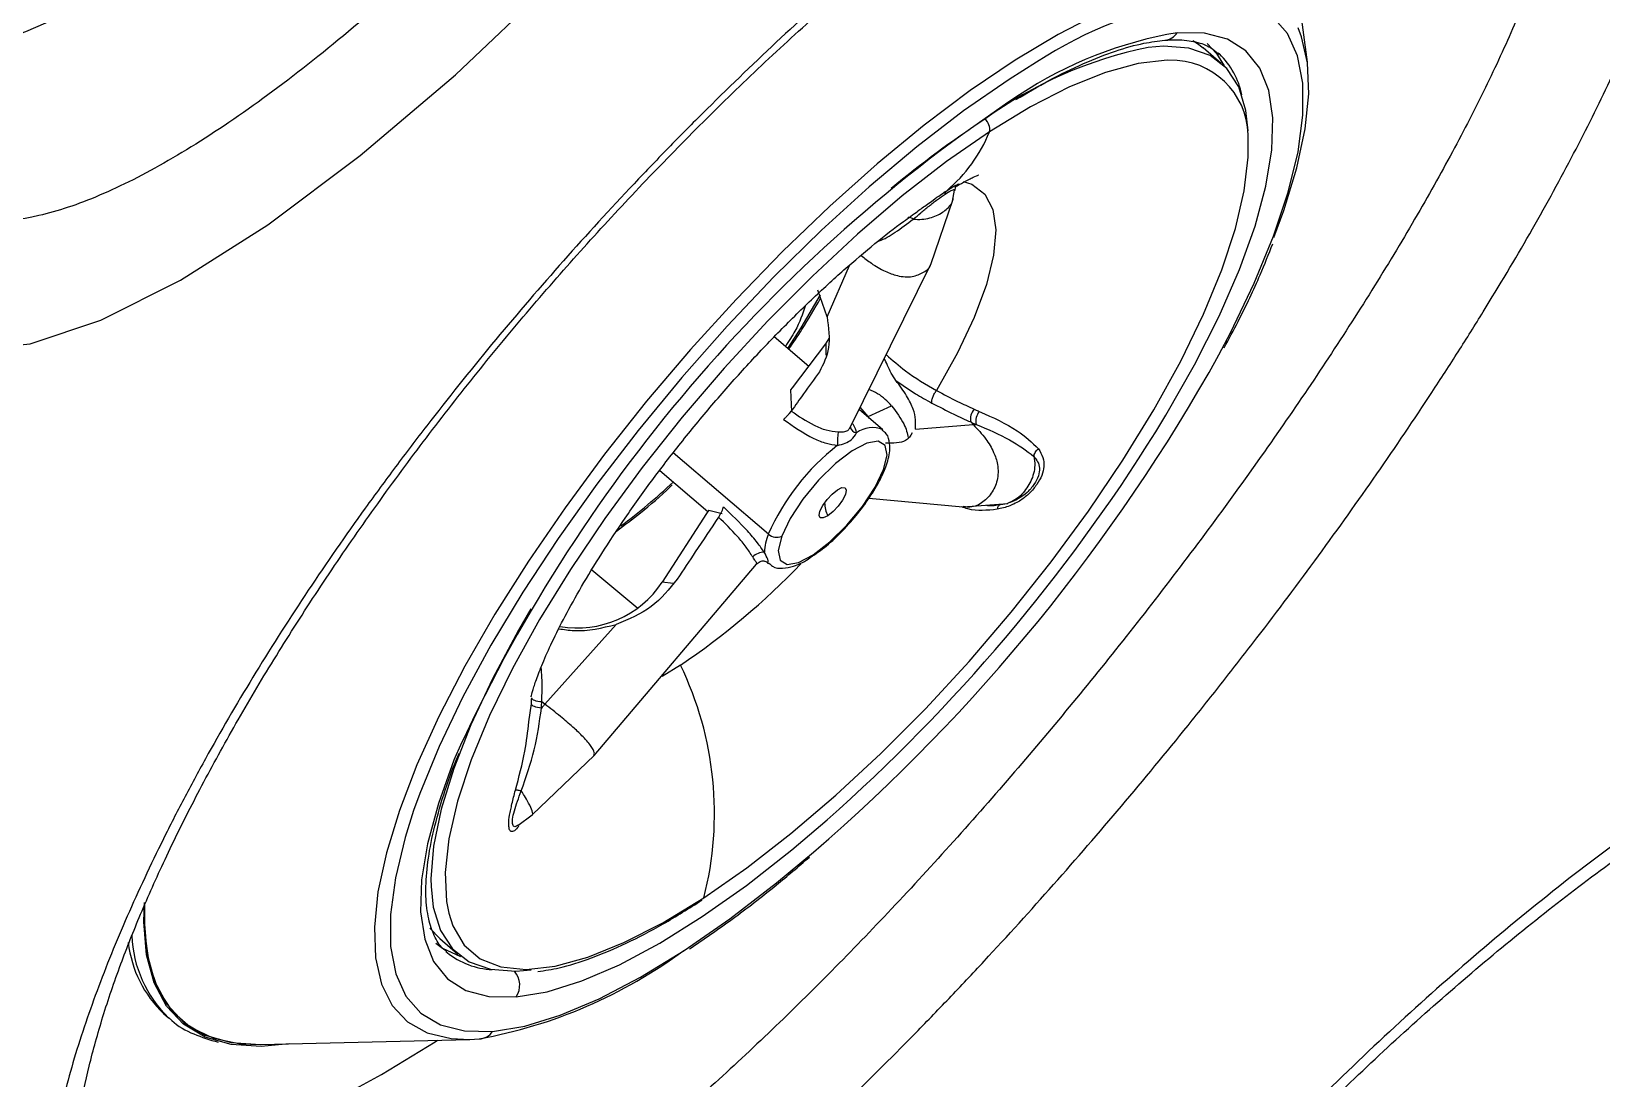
# Model space of a CAD drawing. Extents: x 409 to 498, y 628 to 778.
# Drawn here: x 418.411 to 421.572, y 718.373 to 720.482 of the extents above; entities that cross this region are included whole.
import ezdxf

# ---------------------------------------------------------------- set-up
doc = ezdxf.new("R2010")
doc.units = 0
doc.header["$MEASUREMENT"] = 0
doc.layers.add('1', color=4, linetype='Continuous')
doc.layers.add('GEOMETRY', color=4, linetype='Continuous', lineweight=25)

# ---------------------------------------------------------------- blocks, each defined once
blk = doc.blocks.new('2026_PULSE')
at = {"layer": 'GEOMETRY'}
for p, q in [((12.4027, 75.4597), (12.3483, 75.8778)), ((12.2294, 75.4573), (12.1929, 75.4886)), ((11.6927, 75.201), (11.6947, 75.2086)), ((11.6988, 75.212), (11.693, 75.2086)), ((11.6445, 75.0525), (11.6895, 75.1841)), ((11.6882, 75.1799), (11.692, 75.2023)), ((11.6919, 75.2023), (11.6926, 75.2009)), ((11.4356, 74.9468), (11.4806, 75.0506)), ((11.4823, 74.7244), (11.6448, 75.0531)), ((11.4356, 74.9468), (11.417, 75.0006)), ((11.3986, 74.8472), (11.3292, 74.9067)), ((11.3663, 74.804), (11.4329, 74.8929)), ((11.4329, 74.8929), (11.4396, 74.9032)), ((11.4329, 74.8929), (11.4329, 74.87)), ((11.363, 74.7997), (11.3663, 74.804)), ((11.3645, 74.7558), (11.363, 74.7997)), ((11.5181, 74.746), (11.5025, 74.7652)), ((11.5181, 74.746), (11.5656, 74.7675)), ((11.548, 74.7191), (11.5, 74.7603)), ((11.5212, 74.7421), (11.5181, 74.746)), ((11.5183, 74.7446), (11.5181, 74.746)), ((11.7248, 74.7352), (11.7301, 74.7299)), ((11.6135, 74.7208), (11.7301, 74.7299)), ((11.3174, 74.5093), (11.1261, 74.6732)), ((11.0987, 74.6375), (11.1953, 74.5548)), ((11.5199, 74.5817), (11.7093, 74.5642)), ((11.8067, 74.5743), (11.8206, 74.581)), ((11.1929, 74.5511), (11.1038, 74.4127)), ((11.1973, 74.5579), (11.1929, 74.5511)), ((11.1973, 74.5579), (11.2242, 74.5511)), ((11.7096, 74.5641), (11.7994, 74.5713)), ((10.9668, 74.0634), (11.2937, 74.449)), ((11.3159, 74.4516), (11.3175, 74.4501)), ((10.9622, 74.4378), (11.0545, 74.3606)), ((11.1255, 74.41), (11.1038, 74.4127)), ((11.0111, 74.3276), (10.8675, 74.1669)), ((11.1405, 74.2457), (11.1036, 74.2228)), ((10.8353, 74.1317), (10.8403, 74.1676)), ((10.8675, 74.1669), (10.8613, 74.1716)), ((10.842, 73.9439), (10.9674, 74.0642)), ((10.813, 73.923), (10.842, 73.9439)), ((10.6362, 73.716), (10.6557, 73.695)), ((10.6557, 73.695), (10.6923, 73.6637)), ((10.1, 73.5439), (10.1097, 73.5356)), ((10.1125, 73.5333), (10.1097, 73.5356)), ((10.2949, 73.4819), (10.7164, 73.4921)), ((10.7164, 73.4921), (10.7354, 73.4931))]:
    blk.add_line(p, q, dxfattribs=at)
at = {"layer": 'GEOMETRY', "flags": 128}
for points in [[(9.7666, 75.7301), (9.7381, 75.6858), (9.6376, 75.4976), (9.5679, 75.3262), (9.5307, 75.1768), (9.5276, 75.0544), (9.5577, 74.9622), (9.6201, 74.9039), (9.7124, 74.8803), (9.8311, 74.8928), (9.9732, 74.9401), (10.1339, 75.0208), (10.3095, 75.1323), (10.4957, 75.2717), (10.6873, 75.4344), (10.8805, 75.6172), (11.0689, 75.8133), (11.2486, 76.0187), (11.4133, 76.2262), (11.5584, 76.4305), (11.6794, 76.6252), (11.7722, 76.8046), (11.8342, 76.9642)], [(11.9828, 75.5579), (11.9007, 75.5158), (11.8141, 75.464), (11.7239, 75.4028), (11.6311, 75.3329), (11.5365, 75.2551), (11.4413, 75.1701), (11.3462, 75.0788), (11.2524, 74.9822), (11.1608, 74.8812), (11.0723, 74.7769), (10.9878, 74.6704), (10.9082, 74.5626), (10.8343, 74.4548), (10.7669, 74.3481), (10.7066, 74.2435), (10.6542, 74.1421), (10.61, 74.045), (10.5746, 73.9532), (10.5484, 73.8675), (10.5315, 73.7889), (10.5243, 73.7182), (10.5266, 73.6561), (10.5386, 73.6033), (10.5602, 73.5602), (10.591, 73.5274), (10.6307, 73.5051), (10.679, 73.4936), (10.7164, 73.4921)], [(12.2246, 74.8703), (12.2479, 74.9147), (12.2958, 75.0145), (12.3347, 75.1093), (12.3642, 75.1979), (12.3839, 75.2793), (12.3936, 75.3528), (12.3934, 75.4175), (12.383, 75.4726), (12.3627, 75.5176), (12.3327, 75.552), (12.2933, 75.5754), (12.2449, 75.5875), (12.1881, 75.5882)], [(12.3348, 75.1066), (12.355, 75.1611), (12.3812, 75.2468), (12.398, 75.3254), (12.4053, 75.3961), (12.4029, 75.4582), (12.3909, 75.511), (12.3838, 75.5286)], [(12.2833, 75.3213), (12.279, 75.3626), (12.2646, 75.4099), (12.2404, 75.4468), (12.2067, 75.4729), (12.164, 75.488), (12.1127, 75.4918), (12.0819, 75.4892)], [(12.0975, 74.7154), (12.1179, 74.7489), (12.1756, 74.8505), (12.2252, 74.9486), (12.2659, 75.042), (12.2974, 75.1296), (12.3192, 75.2104), (12.3312, 75.2834), (12.3331, 75.3478), (12.3249, 75.4028), (12.3068, 75.4478), (12.2789, 75.4823), (12.2416, 75.5058), (12.1953, 75.5181), (12.1406, 75.519)], [(12.1722, 75.5031), (12.1816, 75.4973), (12.1929, 75.4886)], [(12.2006, 75.4976), (12.2195, 75.4775), (12.2348, 75.4525)], [(11.8575, 75.46), (11.8021, 75.4252), (11.7105, 75.3618), (11.6163, 75.2894), (11.5205, 75.2089), (11.4243, 75.1212), (11.3286, 75.0272), (11.2345, 74.928), (11.143, 74.8246), (11.0552, 74.7181), (10.972, 74.6098), (10.8943, 74.5009), (10.823, 74.3924), (10.7588, 74.2857), (10.7024, 74.1818), (10.6546, 74.0819), (10.6157, 73.9872), (10.6033, 73.9527)], [(12.1408, 75.4633), (12.1205, 75.4638), (12.0619, 75.4572), (11.9959, 75.4392), (11.9234, 75.41), (11.8452, 75.3699), (11.7624, 75.3195)], [(12.2254, 75.4763), (12.225, 75.4767), (12.2232, 75.4782)], [(11.7624, 75.3195), (11.676, 75.2595), (11.5871, 75.1904), (11.4967, 75.1133), (11.4061, 75.0291), (11.3163, 74.9389), (11.2285, 74.8437), (11.1438, 74.7449), (11.0633, 74.6435), (10.988, 74.541), (10.9188, 74.4385), (10.8566, 74.3375), (10.8021, 74.2391), (10.7561, 74.1445), (10.7192, 74.0551), (10.6918, 73.9719), (10.6742, 73.8959), (10.6667, 73.8281), (10.6693, 73.7694), (10.6739, 73.746)], [(11.1875, 73.7773), (11.2739, 73.8374), (11.3629, 73.9064), (11.4532, 73.9835), (11.5439, 74.0677), (11.6336, 74.1579), (11.7214, 74.2531), (11.8061, 74.352), (11.8866, 74.4533), (11.9619, 74.5558), (12.0311, 74.6583), (12.0934, 74.7594), (12.1478, 74.8578), (12.1938, 74.9523), (12.2307, 75.0417), (12.2582, 75.125), (12.2757, 75.201), (12.2833, 75.2687), (12.2832, 75.2985)], [(11.7098, 75.2198), (11.7273, 75.2139), (11.7533, 75.1941), (11.7694, 75.1631), (11.7754, 75.1219), (11.771, 75.0711), (11.7564, 75.012), (11.732, 74.9459), (11.6982, 74.8742), (11.6557, 74.7985)], [(11.609, 75.1435), (11.6074, 75.1447), (11.6058, 75.1457), (11.6043, 75.1465), (11.6029, 75.147), (11.6015, 75.1472), (11.6003, 75.1472), (11.5992, 75.1469), (11.5983, 75.1464)], [(11.3565, 74.8833), (11.3834, 74.9246), (11.4224, 74.9915)], [(11.5494, 74.6394), (11.5564, 74.6685), (11.5527, 74.6881), (11.5387, 74.6965), (11.5157, 74.6927), (11.4859, 74.6771), (11.4523, 74.6513), (11.4182, 74.6178), (11.3869, 74.5798), (11.3614, 74.5412), (11.3443, 74.5056)], [(11.3443, 74.5056), (11.3373, 74.4765), (11.341, 74.4568), (11.3551, 74.4485), (11.3781, 74.4523), (11.4079, 74.4679), (11.4415, 74.4937), (11.4756, 74.5272), (11.5069, 74.5651), (11.5323, 74.6038), (11.5494, 74.6394)], [(11.4371, 74.5463), (11.4281, 74.5419), (11.4219, 74.5422), (11.4195, 74.547), (11.4212, 74.5558), (11.4269, 74.567), (11.4356, 74.5791), (11.4461, 74.5902), (11.4566, 74.5986)], [(11.4566, 74.5986), (11.4657, 74.603), (11.4719, 74.6028), (11.4743, 74.5979), (11.4725, 74.5892), (11.4668, 74.5779), (11.4581, 74.5658), (11.4477, 74.5547), (11.4371, 74.5463)], [(10.8395, 74.3593), (10.8143, 74.3157), (10.7622, 74.2183), (10.7187, 74.1251), (10.6841, 74.0372), (10.659, 73.9556), (10.6436, 73.8813), (10.6381, 73.8153), (10.6384, 73.7997)], [(10.8605, 74.1592), (10.8567, 74.1595), (10.8529, 74.1601), (10.8494, 74.161), (10.8464, 74.1621), (10.8438, 74.1633), (10.8419, 74.1647), (10.8407, 74.1661), (10.8403, 74.1676)], [(10.8613, 74.1716), (10.8574, 74.1718), (10.8536, 74.1724), (10.8501, 74.1732), (10.8471, 74.1742), (10.8445, 74.1754), (10.8426, 74.1768), (10.8414, 74.1782), (10.841, 74.1797)], [(10.6862, 74.0588), (10.6844, 74.0544), (10.653, 73.9668), (10.6311, 73.8861), (10.6192, 73.813), (10.6173, 73.7486), (10.6255, 73.6936), (10.6436, 73.6486), (10.6715, 73.6142), (10.7087, 73.5906), (10.755, 73.5784), (10.8097, 73.5775)], [(10.6033, 73.9527), (10.5862, 73.8986), (10.5665, 73.8171), (10.5567, 73.7436), (10.557, 73.679), (10.5674, 73.6239), (10.5877, 73.5789), (10.6177, 73.5445), (10.6571, 73.5211), (10.7055, 73.509), (10.7623, 73.5082)], [(10.8097, 73.5775), (10.8723, 73.5879), (10.9419, 73.6097), (11.0177, 73.6424), (11.0989, 73.6857), (11.1845, 73.7392), (11.2736, 73.8022), (11.365, 73.8739), (11.4358, 73.9341)], [(10.7623, 73.5082), (10.8269, 73.5189), (10.8986, 73.5408), (10.9767, 73.5738), (11.0602, 73.6174), (11.1482, 73.6712), (11.2399, 73.7347), (11.3341, 73.807), (11.4084, 73.8689)], [(10.6384, 73.7997), (10.6427, 73.7584), (10.6571, 73.7112), (10.6813, 73.6743), (10.715, 73.6481), (10.7577, 73.6331), (10.809, 73.6292), (10.8398, 73.6319)], [(10.3524, 73.4833), (10.2963, 73.478), (10.2358, 73.4818), (10.1837, 73.4966), (10.1402, 73.5224), (10.1059, 73.5588), (10.081, 73.6057), (10.0657, 73.6625), (10.0602, 73.7289), (10.0612, 73.7674)], [(10.0613, 73.7656), (10.0605, 73.7324), (10.0661, 73.6661), (10.0813, 73.6094), (10.1062, 73.5626), (10.1404, 73.5262), (10.1838, 73.5005), (10.2358, 73.4857), (10.2949, 73.4819)], [(10.0613, 73.7656), (10.0613, 73.7093), (10.0701, 73.6461), (10.0886, 73.5927), (10.1166, 73.5493), (10.1539, 73.5164), (10.2002, 73.4944), (10.255, 73.4832), (10.2949, 73.4819)], [(10.6739, 73.746), (10.6821, 73.7205), (10.7048, 73.6819), (10.7373, 73.6543), (10.779, 73.6379), (10.8295, 73.633), (10.888, 73.6396), (10.954, 73.6576), (11.0265, 73.6868), (11.1047, 73.7269), (11.1875, 73.7773)], [(10.6481, 73.686), (10.6615, 73.6759), (10.6978, 73.6592)], [(10.6684, 73.6686), (10.6689, 73.6682), (10.6707, 73.6667)], [(9.9156, 73.2587), (9.944, 73.2504), (10.0076, 73.2419), (10.0793, 73.2446), (10.1586, 73.2583), (10.2447, 73.283), (10.3373, 73.3185), (10.4355, 73.3647), (10.5387, 73.4211), (10.6463, 73.4873), (10.6512, 73.4905)]]:
    blk.add_lwpolyline(points, dxfattribs=at)
at = {"layer": 'GEOMETRY'}
for centre, radius, start, end in [((9.493, 76.3504), 0.8917, 280.3497, 303.0147), ((12.3307, 74.7307), 0.8693, 99.442, 122.9773), ((12.2797, 74.7008), 0.83, 99.6488, 123.3898), ((12.1124, 75.5376), 0.0338, 275.5012, 326.5805), ((12.2514, 74.6559), 0.8503, 101.4969, 125.8519), ((12.1285, 75.3087), 0.1551, 356.2488, 85.4502), ((12.1124, 75.36), 0.1622, 12.0631, 45.7849), ((13.5688, 72.7556), 3.1635, 123.495, 155.6718), ((12.971, 73.5039), 2.2074, 123.4771, 129.5777), ((11.7381, 75.3253), 0.025, 346.7169, 52.4392), ((11.4828, 75.4317), 0.3013, 310.0363, 338.1456), ((8.9878, 76.6753), 3.7061, 310.7787, 330.8533), ((11.7567, 74.7406), 0.0324, 140.789, 189.5103), ((11.7666, 74.7364), 0.0315, 140.7805, 190.8852), ((9.0696, 76.609), 3.5713, 311.495, 327.9794), ((11.5676, 74.6959), 0.111, 170.0252, 183.9868), ((11.4972, 74.7279), 0.0149, 187.0953, 261.9666), ((11.5265, 74.6735), 0.0505, 64.9236, 128.3196), ((11.7401, 74.3235), 0.4618, 127.8314, 156.2697), ((11.5438, 74.6485), 0.0107, 301.8789, 338.934), ((10.2986, 75.4965), 1.2095, 306.6385, 313.1588), ((11.4908, 74.5733), 0.0601, 180.5931, 206.7298), ((11.4206, 74.4674), 0.1114, 157.8798, 177.1442), ((11.3336, 74.527), 0.024, 227.5682, 296.6289), ((10.306, 75.4836), 1.4929, 303.9852, 316.1792), ((11.3087, 74.4405), 0.0324, 88.7994, 134.7224), ((11.3047, 74.4393), 0.0166, 47.8332, 72.7477), ((10.9323, 74.5261), 0.2056, 260.4039, 326.5298), ((10.5245, 73.9473), 0.6845, 345.6143, 25.8394), ((10.2803, 73.7112), 0.2448, 182.3542, 225.8361), ((10.263, 73.7144), 0.2359, 186.7064, 226.2929), ((10.7697, 73.7916), 0.1594, 231.5928, 266.9742), ((10.5566, 74.4724), 0.9955, 280.3483, 306.413), ((10.7743, 73.6011), 0.0426, 326.3495, 41.1958), ((10.7342, 73.5267), 0.0337, 272.1318, 326.625)]:
    blk.add_arc(centre, radius, start, end, dxfattribs=at)
for points, knots in [([(27.6519, 77.9758), (27.386, 77.9908), (27.1196, 77.9978), (26.7194, 77.9964), (26.5858, 77.9939), (26.3853, 77.9873), (26.3184, 77.9846), (26.1846, 77.9781), (26.1177, 77.9744), (25.5166, 77.9366), (24.9888, 77.872), (24.2053, 77.7311), (23.9456, 77.6767), (23.6225, 77.5996), (23.558, 77.5837), (23.4291, 77.5511), (23.3646, 77.5344), (23.1713, 77.4828), (23.0424, 77.4464), (22.6563, 77.3315), (22.3992, 77.247), (22.0783, 77.1317), (22.0141, 77.1082), (21.8858, 77.0601), (21.8216, 77.0355), (21.6297, 76.9606), (21.5026, 76.9089), (21.1236, 76.749), (20.8741, 76.6357), (20.3813, 76.3961), (20.1379, 76.2699), (19.7775, 76.0708), (19.6581, 76.0028), (19.4209, 75.8637), (19.303, 75.7925), (19.0693, 75.6466), (18.9532, 75.5721), (18.7227, 75.4202), (18.6083, 75.3427), (18.2674, 75.1056), (18.0434, 74.9414), (17.7675, 74.7286), (17.7125, 74.6856), (17.6033, 74.5991), (17.5489, 74.5556), (17.3869, 74.4242), (17.2802, 74.3354), (16.7526, 73.8858), (16.3503, 73.5079), (15.5845, 72.7166), (15.221, 72.3032), (14.705, 71.6561), (14.538, 71.4359), (14.295, 71.0986), (14.2153, 70.9849), (14.0976, 70.8128), (14.0587, 70.7551), (13.9816, 70.6391), (13.9434, 70.5808), (13.83, 70.4055), (13.756, 70.288), (13.6116, 70.0514), (13.5412, 69.9323), (13.3353, 69.5736), (13.2049, 69.3321), (12.9577, 68.8446), (12.841, 68.5985), (12.621, 68.1017), (12.5178, 67.851), (12.3252, 67.345), (12.2359, 67.0896), (12.1125, 66.7028), (12.0732, 66.5732), (12.017, 66.378), (11.9987, 66.313), (11.9633, 66.1829), (11.9461, 66.1179), (11.9127, 65.988), (11.8964, 65.923), (11.8647, 65.7931), (11.8493, 65.7281), (11.8047, 65.5328), (11.7768, 65.4024), (11.6988, 65.0107), (11.6543, 64.7487), (11.5434, 63.96), (11.4996, 63.4305), (11.484, 62.7631), (11.4829, 62.6294), (11.4846, 62.3614), (11.4875, 62.2271), (11.5023, 61.8248), (11.5202, 61.5569), (11.5465, 61.2892)], [0, 0, 0, 0, 0.03125, 0.03125, 0.046875, 0.046875, 0.054687, 0.054687, 0.0625, 0.0625, 0.125, 0.125, 0.15625, 0.15625, 0.164062, 0.164062, 0.171875, 0.171875, 0.1875, 0.1875, 0.21875, 0.21875, 0.226562, 0.226562, 0.234375, 0.234375, 0.25, 0.25, 0.28125, 0.28125, 0.3125, 0.3125, 0.328125, 0.328125, 0.34375, 0.34375, 0.359375, 0.359375, 0.375, 0.375, 0.40625, 0.40625, 0.414062, 0.414062, 0.421875, 0.421875, 0.4375, 0.4375, 0.5, 0.5, 0.5625, 0.5625, 0.59375, 0.59375, 0.609375, 0.609375, 0.617187, 0.617187, 0.625, 0.625, 0.640625, 0.640625, 0.65625, 0.65625, 0.6875, 0.6875, 0.71875, 0.71875, 0.75, 0.75, 0.78125, 0.78125, 0.796875, 0.796875, 0.804688, 0.804688, 0.8125, 0.8125, 0.820313, 0.820313, 0.828125, 0.828125, 0.84375, 0.84375, 0.875, 0.875, 0.9375, 0.9375, 0.953125, 0.953125, 0.96875, 0.96875, 1, 1, 1, 1]), ([(11.5064, 77.2502), (11.5267, 77.2424), (11.5728, 77.2247), (11.6043, 77.1583), (11.6083, 77.0633), (11.5826, 76.9465), (11.528, 76.8084), (11.4469, 76.6529), (11.3413, 76.484), (11.2153, 76.307), (11.072, 76.1266), (10.9167, 75.9484), (10.753, 75.7773), (10.5862, 75.6184), (10.4202, 75.4762), (10.2592, 75.3544), (10.1073, 75.2573), (9.9679, 75.1865), (9.8454, 75.1459), (9.742, 75.1348), (9.6641, 75.1574), (9.617, 75.1939), (9.6068, 75.2323), (9.6039, 75.2429)], [0, 0, 0, 0, 0.0424423, 0.0966972, 0.1459699, 0.1952438, 0.244791, 0.2943399, 0.3439903, 0.393642, 0.4431323, 0.4926226, 0.5417312, 0.5908384, 0.6395475, 0.6882542, 0.7368188, 0.7853815, 0.8341648, 0.8829482, 0.9321314, 0.9813166, 1, 1, 1, 1]), ([(10.4414, 72.6368), (10.4769, 72.6492), (10.5138, 72.6641), (10.5711, 72.6901), (10.5905, 72.6994), (10.6301, 72.7193), (10.6503, 72.7298), (10.7115, 72.7633), (10.7532, 72.7877), (10.8382, 72.8412), (10.8814, 72.8703), (10.9693, 72.9327), (11.0139, 72.9661), (11.0819, 73.0194), (11.1048, 73.0376), (11.1509, 73.0753), (11.1742, 73.0946), (11.2903, 73.1932), (11.3836, 73.2783), (11.5245, 73.4147), (11.5716, 73.4617), (11.6426, 73.5344), (11.6663, 73.559), (11.7138, 73.6089), (11.7373, 73.634), (11.8547, 73.7606), (11.9466, 73.8648), (12.0819, 74.0254), (12.1265, 74.0796), (12.1928, 74.162), (12.2149, 74.1898), (12.2583, 74.2451), (12.2798, 74.2727), (12.3858, 74.4108), (12.4662, 74.5209), (12.5805, 74.6854), (12.6175, 74.7402), (12.6714, 74.8222), (12.6891, 74.8496), (12.7235, 74.9037), (12.7403, 74.9305), (12.8223, 75.0636), (12.8814, 75.1665), (12.96, 75.3161), (12.9846, 75.3651), (13.0188, 75.4373), (13.0298, 75.4611), (13.0506, 75.5079), (13.0604, 75.5309), (13.1073, 75.644), (13.1366, 75.7284), (13.168, 75.8463), (13.1764, 75.8841), (13.1887, 75.9567), (13.1926, 75.9909), (13.1976, 76.0876), (13.192, 76.1441), (13.1737, 76.2048), (13.1695, 76.2165), (13.1599, 76.2387), (13.1545, 76.2494), (13.1367, 76.2796), (13.1225, 76.2975), (13.0981, 76.3209), (13.0894, 76.3281), (13.0709, 76.3414), (13.0611, 76.3475), (13.03, 76.364), (13.0074, 76.3726), (12.9338, 76.3912), (12.8772, 76.3943), (12.7811, 76.3849), (12.7471, 76.3794), (12.6754, 76.3634), (12.6381, 76.3531), (12.5223, 76.3154), (12.4398, 76.2813), (12.3303, 76.2274), (12.308, 76.2161), (12.2629, 76.1922), (12.24, 76.1796), (12.1707, 76.1405), (12.1238, 76.1125), (11.9816, 76.0228), (11.8843, 75.9554), (11.7598, 75.8616), (11.7347, 75.8423), (11.6843, 75.8028), (11.659, 75.7826), (11.5835, 75.7211), (11.5332, 75.6787), (11.383, 75.5476), (11.2836, 75.4548), (11.1602, 75.3319), (11.1355, 75.3069), (11.0864, 75.2565), (11.0622, 75.2311), (10.99, 75.1544), (10.9428, 75.1026), (10.8039, 74.9454), (10.7149, 74.8379), (10.6084, 74.7002), (10.5874, 74.6724), (10.546, 74.617), (10.5258, 74.5894), (10.4661, 74.5065), (10.4279, 74.4513), (10.3179, 74.2862), (10.2507, 74.1766), (10.1747, 74.0401), (10.1599, 74.0128), (10.1315, 73.959), (10.1177, 73.9322), (10.0781, 73.8528), (10.0536, 73.8007), (10.0085, 73.6984), (9.9878, 73.6482), (9.9507, 73.5496), (9.9342, 73.5014), (9.9059, 73.4066), (9.8941, 73.3608), (9.8752, 73.2723), (9.8679, 73.2297), (9.8579, 73.1474), (9.855, 73.1079), (9.8539, 73.051), (9.854, 73.0324), (9.8554, 72.9962), (9.8566, 72.9784), (9.8654, 72.8924), (9.8807, 72.8327), (9.9037, 72.7822)], [0, 0, 0, 0, 0.015625, 0.015625, 0.023437, 0.023437, 0.03125, 0.03125, 0.046875, 0.046875, 0.0625, 0.0625, 0.078125, 0.078125, 0.085937, 0.085937, 0.09375, 0.09375, 0.125, 0.125, 0.140625, 0.140625, 0.148437, 0.148437, 0.15625, 0.15625, 0.1875, 0.1875, 0.203125, 0.203125, 0.210937, 0.210937, 0.21875, 0.21875, 0.25, 0.25, 0.265625, 0.265625, 0.273437, 0.273437, 0.28125, 0.28125, 0.3125, 0.3125, 0.328125, 0.328125, 0.335937, 0.335937, 0.34375, 0.34375, 0.375, 0.375, 0.390625, 0.390625, 0.40625, 0.40625, 0.4375, 0.4375, 0.445312, 0.445312, 0.453125, 0.453125, 0.46875, 0.46875, 0.476562, 0.476562, 0.484375, 0.484375, 0.5, 0.5, 0.53125, 0.53125, 0.546875, 0.546875, 0.5625, 0.5625, 0.59375, 0.59375, 0.601562, 0.601562, 0.609375, 0.609375, 0.625, 0.625, 0.65625, 0.65625, 0.664062, 0.664062, 0.671875, 0.671875, 0.6875, 0.6875, 0.71875, 0.71875, 0.726562, 0.726562, 0.734375, 0.734375, 0.75, 0.75, 0.78125, 0.78125, 0.789062, 0.789062, 0.796875, 0.796875, 0.8125, 0.8125, 0.84375, 0.84375, 0.851562, 0.851562, 0.859375, 0.859375, 0.875, 0.875, 0.890625, 0.890625, 0.90625, 0.90625, 0.921875, 0.921875, 0.9375, 0.9375, 0.953125, 0.953125, 0.960937, 0.960937, 0.96875, 0.96875, 1, 1, 1, 1]), ([(9.9376, 73.0154), (9.935, 73.0216), (9.9289, 73.0365), (9.9201, 73.0746), (9.914, 73.1265), (9.9129, 73.1896), (9.9177, 73.2629), (9.9295, 73.3459), (9.9489, 73.4376), (9.9765, 73.5372), (10.0112, 73.6394), (10.0533, 73.7453), (10.1023, 73.8551), (10.1603, 73.9728), (10.2268, 74.0963), (10.3012, 74.2241), (10.383, 74.3549), (10.4715, 74.4875), (10.5661, 74.6206), (10.6658, 74.7529), (10.7697, 74.8829), (10.8768, 75.0097), (10.9868, 75.1327), (11.0996, 75.2524), (11.2153, 75.369), (11.3336, 75.482), (11.4534, 75.5906), (11.5737, 75.6938), (11.6932, 75.7905), (11.8106, 75.88), (11.925, 75.9615), (12.0351, 76.0343), (12.1398, 76.0981), (12.239, 76.153), (12.3324, 76.1994), (12.4196, 76.2374), (12.4995, 76.2668), (12.5709, 76.2879), (12.6325, 76.3011), (12.6835, 76.3072), (12.7221, 76.3078), (12.7453, 76.3052), (12.7515, 76.3034), (12.7533, 76.3029)], [0, 0, 0, 0, 0.016927, 0.040523, 0.064013, 0.087721, 0.11183, 0.136365, 0.161271, 0.186452, 0.2118, 0.234611, 0.258769, 0.283753, 0.30922, 0.335085, 0.361242, 0.387581, 0.413982, 0.440298, 0.466424, 0.49228, 0.517852, 0.543374, 0.569198, 0.595256, 0.621471, 0.647753, 0.673979, 0.700046, 0.725861, 0.751343, 0.776422, 0.801025, 0.825668, 0.850188, 0.874535, 0.898614, 0.922328, 0.945614, 0.968481, 0.991084, 1, 1, 1, 1]), ([(12.7534, 76.3033), (12.7546, 76.3031), (12.7812, 76.2993), (12.8219, 76.2789), (12.8738, 76.2413), (12.9101, 76.1905), (12.9337, 76.1299), (12.9455, 76.0604), (12.9459, 75.98), (12.9346, 75.8895), (12.9121, 75.7905), (12.8785, 75.6827), (12.8337, 75.5661), (12.7783, 75.442), (12.7135, 75.3127), (12.6395, 75.1779), (12.5561, 75.0373), (12.4648, 74.8931), (12.3675, 74.7479), (12.2641, 74.6013), (12.1542, 74.4526), (12.0401, 74.3051), (11.9237, 74.161), (11.8049, 74.02), (11.6827, 73.8812), (11.5597, 73.7477), (11.4377, 73.6216), (11.3164, 73.5024), (11.1947, 73.3894), (11.0746, 73.285), (10.958, 73.1908), (10.8443, 73.1065), (10.7327, 73.0323), (10.6252, 72.969), (10.523, 72.9163), (10.4602, 72.8913), (10.4287, 72.8787)], [0, 0, 0, 0, 0.001606, 0.034226, 0.066421, 0.098899, 0.128352, 0.157806, 0.188146, 0.218487, 0.248386, 0.278286, 0.309085, 0.339884, 0.370026, 0.400168, 0.4312, 0.462233, 0.492323, 0.522413, 0.55337, 0.584327, 0.614033, 0.64374, 0.67428, 0.70482, 0.734042, 0.763264, 0.793301, 0.823337, 0.852349, 0.88136, 0.911207, 0.941055, 0.970425, 1, 1, 1, 1]), ([(11.8157, 75.3843), (11.8381, 75.3976), (11.8856, 75.4259), (11.9528, 75.4583), (12.0169, 75.4834), (12.0718, 75.4987), (12.1019, 75.5023), (12.1156, 75.504)], [0, 0, 0, 0, 0.189789, 0.402596, 0.614254, 0.824553, 1, 1, 1, 1]), ([(12.1156, 75.504), (12.1237, 75.5044), (12.1471, 75.5057), (12.1791, 75.5013), (12.2067, 75.4916), (12.2189, 75.4806), (12.2241, 75.476)], [0, 0, 0, 0, 0.16212, 0.465485, 0.774022, 1, 1, 1, 1]), ([(11.6766, 75.201), (11.6812, 75.204), (11.6904, 75.2098), (11.6977, 75.2137), (11.6988, 75.2139), (11.6991, 75.2139)], [0, 0, 0, 0, 0.431143, 0.858223, 1, 1, 1, 1]), ([(11.6932, 75.2082), (11.6991, 75.2117), (11.7148, 75.2208), (11.7306, 75.2284), (11.741, 75.2327), (11.7402, 75.2324), (11.7399, 75.2323)], [0, 0, 0, 0, 0.197512, 0.529051, 0.846546, 1, 1, 1, 1]), ([(11.6991, 75.2139), (11.7001, 75.2143), (11.7029, 75.2152), (11.7004, 75.2132), (11.6988, 75.212)], [0, 0, 0, 0, 0.383977, 1, 1, 1, 1]), ([(11.609, 75.1435), (11.6142, 75.1478), (11.6243, 75.1561), (11.6406, 75.1699), (11.6581, 75.1838), (11.6682, 75.1907), (11.6732, 75.1941)], [0, 0, 0, 0, 0.256755, 0.507559, 0.752842, 1, 1, 1, 1]), ([(11.609, 75.1435), (11.615, 75.1433), (11.6266, 75.1428), (11.6477, 75.1466), (11.6691, 75.1566), (11.6841, 75.1706), (11.6897, 75.1819), (11.6896, 75.1869), (11.6896, 75.1882)], [0, 0, 0, 0, 0.145221, 0.281866, 0.549509, 0.817152, 0.953797, 1, 1, 1, 1]), ([(11.6184, 75.1603), (11.6212, 75.1622), (11.6311, 75.1691), (11.6472, 75.1808), (11.6642, 75.1928), (11.6726, 75.1984), (11.6766, 75.201)], [0, 0, 0, 0, 0.145013, 0.508643, 0.766675, 1, 1, 1, 1]), ([(11.6732, 75.1941), (11.6775, 75.1968), (11.6862, 75.2021), (11.6917, 75.2038), (11.6919, 75.2026), (11.6919, 75.2023)], [0, 0, 0, 0, 0.426388, 0.849318, 1, 1, 1, 1]), ([(11.6732, 75.1941), (11.6735, 75.1955), (11.674, 75.1983), (11.6757, 75.2001), (11.6766, 75.201)], [0, 0, 0, 0, 0.492502, 1, 1, 1, 1]), ([(10.8397, 74.1818), (10.8397, 74.1817), (10.8396, 74.1814), (10.8426, 74.1934), (10.8499, 74.2158), (10.8627, 74.2491), (10.8817, 74.2921), (10.9078, 74.3441), (10.941, 74.404), (10.9815, 74.4705), (11.0287, 74.542), (11.0821, 74.6168), (11.1408, 74.6932), (11.2036, 74.7695), (11.2693, 74.8441), (11.3366, 74.9153), (11.4039, 74.9818), (11.4697, 75.0422), (11.532, 75.0949), (11.5824, 75.1346), (11.6091, 75.1532), (11.6186, 75.1599)], [0, 0, 0, 0, 0.025098, 0.067104, 0.111046, 0.157453, 0.20656, 0.258343, 0.312589, 0.368961, 0.427074, 0.486533, 0.546961, 0.608008, 0.669344, 0.730613, 0.791441, 0.851499, 0.910442, 0.967903, 1, 1, 1, 1]), ([(11.5384, 75.0993), (11.539, 75.0995), (11.5505, 75.1031), (11.5735, 75.1167), (11.5969, 75.1344), (11.609, 75.1435)], [0, 0, 0, 0, 0.027951, 0.497786, 1, 1, 1, 1]), ([(12.2352, 74.8848), (12.2447, 74.9025), (12.2718, 74.9529), (12.3048, 75.0232), (12.3247, 75.0735), (12.3329, 75.0942)], [0, 0, 0, 0, 0.242477, 0.689506, 1, 1, 1, 1]), ([(11.5043, 75.0708), (11.511, 75.0653), (11.5258, 75.0532), (11.5505, 75.0389), (11.5788, 75.0281), (11.6077, 75.0261), (11.6299, 75.0362), (11.6437, 75.0458), (11.6447, 75.0531), (11.6447, 75.0533)], [0, 0, 0, 0, 0.150735, 0.334517, 0.481885, 0.663133, 0.829941, 0.996749, 1, 1, 1, 1]), ([(11.3914, 74.9686), (11.3862, 74.9526), (11.3783, 74.9279), (11.3586, 74.8979), (11.3517, 74.8873)], [0, 0, 0, 0, 0.649473, 1, 1, 1, 1]), ([(11.3583, 74.8818), (11.3674, 74.895), (11.3914, 74.9298), (11.4107, 74.9636), (11.4226, 74.9845)], [0, 0, 0, 0, 0.381999, 1, 1, 1, 1]), ([(11.4356, 74.9468), (11.4384, 74.9251), (11.444, 74.8817), (11.4281, 74.8514), (11.4201, 74.8363)], [0, 0, 0, 0, 0.499899, 1, 1, 1, 1]), ([(11.5741, 74.8189), (11.571, 74.8236), (11.5649, 74.8327), (11.5576, 74.8484), (11.553, 74.8585), (11.5509, 74.8632)], [0, 0, 0, 0, 0.362941, 0.705456, 1, 1, 1, 1]), ([(11.5547, 74.8709), (11.5674, 74.8597), (11.5985, 74.832), (11.6344, 74.811), (11.6557, 74.7985)], [0, 0, 0, 0, 0.406367, 1, 1, 1, 1]), ([(11.4201, 74.8363), (11.4095, 74.8215), (11.3905, 74.7951), (11.3718, 74.7688), (11.3636, 74.7571)], [0, 0, 0, 0, 0.557907, 1, 1, 1, 1]), ([(11.5656, 74.7675), (11.5572, 74.7766), (11.545, 74.7898), (11.526, 74.7979), (11.5199, 74.8005)], [0, 0, 0, 0, 0.680965, 1, 1, 1, 1]), ([(11.6135, 74.7208), (11.6139, 74.7332), (11.6146, 74.7524), (11.5968, 74.7881), (11.5818, 74.8085), (11.5741, 74.8189)], [0, 0, 0, 0, 0.473529, 0.73037, 1, 1, 1, 1]), ([(11.5741, 74.8189), (11.5872, 74.8097), (11.6111, 74.7928), (11.6355, 74.7795), (11.6464, 74.7734)], [0, 0, 0, 0, 0.5506, 1, 1, 1, 1]), ([(11.6464, 74.7734), (11.6463, 74.7749), (11.6462, 74.7772), (11.6472, 74.7814), (11.6484, 74.785), (11.6499, 74.7887), (11.6523, 74.7935), (11.6544, 74.7965), (11.6557, 74.7985)], [0, 0, 0, 0, 0.240748, 0.370382, 0.502553, 0.634347, 0.762901, 1, 1, 1, 1]), ([(11.6557, 74.7985), (11.67, 74.7911), (11.6955, 74.7778), (11.7206, 74.7662), (11.7316, 74.761)], [0, 0, 0, 0, 0.560391, 1, 1, 1, 1]), ([(11.5656, 74.7675), (11.575, 74.7549), (11.5937, 74.73), (11.597, 74.7124), (11.5986, 74.7037)], [0, 0, 0, 0, 0.505135, 1, 1, 1, 1]), ([(11.6464, 74.7734), (11.6612, 74.7659), (11.6875, 74.7523), (11.7134, 74.7404), (11.7248, 74.7352)], [0, 0, 0, 0, 0.560335, 1, 1, 1, 1]), ([(11.348, 74.7404), (11.3494, 74.7418), (11.3524, 74.7445), (11.3568, 74.749), (11.3608, 74.7535), (11.3626, 74.7559), (11.3636, 74.7571)], [0, 0, 0, 0, 0.237353, 0.481455, 0.73597, 1, 1, 1, 1]), ([(11.348, 74.7404), (11.3675, 74.7266), (11.3942, 74.7078), (11.4327, 74.6919), (11.4493, 74.6893), (11.4569, 74.6882)], [0, 0, 0, 0, 0.598502, 0.817104, 1, 1, 1, 1]), ([(11.3636, 74.7571), (11.3784, 74.7471), (11.4003, 74.7322), (11.433, 74.7181), (11.4501, 74.7161), (11.4583, 74.7151)], [0, 0, 0, 0, 0.5215021, 0.7715892, 1, 1, 1, 1]), ([(11.7248, 74.7352), (11.7268, 74.7343), (11.7304, 74.7327), (11.734, 74.7311), (11.7356, 74.7304)], [0, 0, 0, 0, 0.559876, 1, 1, 1, 1]), ([(11.7316, 74.761), (11.7336, 74.7602), (11.7371, 74.7586), (11.7406, 74.757), (11.7421, 74.7563)], [0, 0, 0, 0, 0.559764, 1, 1, 1, 1]), ([(11.7421, 74.7563), (11.7694, 74.7443), (11.8176, 74.723), (11.8481, 74.6938), (11.8613, 74.6811)], [0, 0, 0, 0, 0.564345, 1, 1, 1, 1]), ([(11.4569, 74.6882), (11.4623, 74.6895), (11.4726, 74.692), (11.487, 74.7), (11.4921, 74.7082), (11.4951, 74.7131)], [0, 0, 0, 0, 0.295814, 0.575948, 1, 1, 1, 1]), ([(11.4583, 74.7151), (11.4609, 74.7151), (11.4655, 74.7152), (11.4712, 74.7158), (11.4754, 74.7172), (11.4795, 74.7198), (11.4811, 74.7227), (11.4821, 74.7245)], [0, 0, 0, 0, 0.243321, 0.428594, 0.593023, 0.751188, 1, 1, 1, 1]), ([(11.4951, 74.7131), (11.4938, 74.7185), (11.4923, 74.7247), (11.4879, 74.7307), (11.4874, 74.7314)], [0, 0, 0, 0, 0.88522, 1, 1, 1, 1]), ([(11.5537, 74.6446), (11.5556, 74.6503), (11.5614, 74.6673), (11.5633, 74.6889), (11.5584, 74.7097), (11.5497, 74.7161), (11.5467, 74.7183)], [0, 0, 0, 0, 0.191806, 0.580857, 0.857913, 1, 1, 1, 1]), ([(11.6071, 74.7135), (11.6035, 74.7074), (11.5944, 74.6924), (11.5687, 74.6926), (11.5534, 74.6927)], [0, 0, 0, 0, 0.406934, 1, 1, 1, 1]), ([(11.7301, 74.7299), (11.7388, 74.7206), (11.7544, 74.7039), (11.771, 74.6765), (11.7806, 74.6482), (11.7802, 74.6179), (11.7672, 74.5905), (11.7472, 74.57), (11.7255, 74.5623), (11.7129, 74.5645), (11.7094, 74.5651)], [0, 0, 0, 0, 0.17538, 0.31373, 0.424668, 0.561111, 0.686683, 0.812255, 0.948698, 1, 1, 1, 1]), ([(11.7301, 74.7299), (11.7311, 74.73), (11.733, 74.7301), (11.7348, 74.7303), (11.7356, 74.7304)], [0, 0, 0, 0, 0.5599998, 1, 1, 1, 1]), ([(11.7356, 74.7304), (11.7593, 74.7204), (11.8061, 74.7007), (11.8369, 74.6775), (11.852, 74.666)], [0, 0, 0, 0, 0.507393, 1, 1, 1, 1]), ([(11.8613, 74.6811), (11.8647, 74.6755), (11.8711, 74.665), (11.8731, 74.6466), (11.8688, 74.6277), (11.8584, 74.6091), (11.844, 74.5915), (11.825, 74.5765), (11.8025, 74.5649), (11.7865, 74.5614), (11.7779, 74.5595)], [0, 0, 0, 0, 0.145727, 0.273873, 0.386625, 0.499991, 0.613308, 0.726078, 0.854246, 1, 1, 1, 1]), ([(11.852, 74.666), (11.8522, 74.6673), (11.8526, 74.6699), (11.8546, 74.6739), (11.8574, 74.6779), (11.86, 74.6801), (11.8613, 74.6811)], [0, 0, 0, 0, 0.232227, 0.480789, 0.739394, 1, 1, 1, 1]), ([(11.4142, 74.471), (11.4196, 74.4747), (11.4357, 74.4857), (11.4634, 74.5119), (11.4946, 74.5463), (11.5219, 74.5831), (11.5421, 74.6167), (11.5502, 74.6362), (11.5537, 74.6446)], [0, 0, 0, 0, 0.098195, 0.289181, 0.478007, 0.666556, 0.855974, 1, 1, 1, 1]), ([(11.852, 74.666), (11.8529, 74.66), (11.8546, 74.6484), (11.8511, 74.6259), (11.8388, 74.6016), (11.8222, 74.5823), (11.8096, 74.5762), (11.8065, 74.5747)], [0, 0, 0, 0, 0.160086, 0.310719, 0.605758, 0.900797, 1, 1, 1, 1]), ([(11.852, 74.666), (11.8548, 74.6625), (11.8603, 74.6556), (11.8642, 74.6428), (11.8623, 74.6268), (11.853, 74.6093), (11.8389, 74.5924), (11.8271, 74.5847), (11.8213, 74.5809)], [0, 0, 0, 0, 0.171863, 0.339849, 0.504195, 0.669924, 0.835654, 1, 1, 1, 1]), ([(11.012, 74.5157), (11.0279, 74.5277), (11.0634, 74.5543), (11.1013, 74.5866), (11.1224, 74.6072), (11.1237, 74.6085)], [0, 0, 0, 0, 0.434212, 0.963814, 1, 1, 1, 1]), ([(11.8065, 74.5747), (11.8049, 74.5738), (11.7983, 74.5701), (11.7908, 74.5691), (11.7851, 74.5683)], [0, 0, 0, 0, 0.243147, 1, 1, 1, 1]), ([(11.8213, 74.5809), (11.8153, 74.5776), (11.809, 74.5742), (11.8029, 74.5727), (11.8027, 74.5727)], [0, 0, 0, 0, 0.970189, 1, 1, 1, 1]), ([(11.2172, 74.5436), (11.2016, 74.5203), (11.1738, 74.4788), (11.1461, 74.4371), (11.134, 74.4189)], [0, 0, 0, 0, 0.561974, 1, 1, 1, 1]), ([(11.2172, 74.5436), (11.2184, 74.5455), (11.2207, 74.5492), (11.2237, 74.5549), (11.226, 74.5602), (11.2268, 74.5628), (11.2271, 74.5641)], [0, 0, 0, 0, 0.26403, 0.518545, 0.762647, 1, 1, 1, 1]), ([(11.2859, 74.4635), (11.2816, 74.4702), (11.2728, 74.4843), (11.2494, 74.5122), (11.2302, 74.531), (11.2172, 74.5436)], [0, 0, 0, 0, 0.228435, 0.478524, 1, 1, 1, 1]), ([(11.3093, 74.4729), (11.3048, 74.4793), (11.2945, 74.4939), (11.2671, 74.5261), (11.2435, 74.5486), (11.2271, 74.5641)], [0, 0, 0, 0, 0.194144, 0.442805, 1, 1, 1, 1]), ([(11.7779, 74.5595), (11.758, 74.5572), (11.7335, 74.5545), (11.7105, 74.5629), (11.7062, 74.5645)], [0, 0, 0, 0, 0.809997, 1, 1, 1, 1]), ([(11.7851, 74.5683), (11.7764, 74.5671), (11.7668, 74.5657), (11.7572, 74.5668), (11.7563, 74.5669)], [0, 0, 0, 0, 0.896718, 1, 1, 1, 1]), ([(11.7851, 74.5683), (11.7843, 74.5682), (11.7827, 74.568), (11.7806, 74.5661), (11.7789, 74.5633), (11.7783, 74.5607), (11.7779, 74.5595)], [0, 0, 0, 0, 0.246142, 0.500005, 0.753865, 1, 1, 1, 1]), ([(15.0429, 73.2416), (15.0724, 73.354), (15.0935, 73.4595), (15.1189, 73.6577), (15.1232, 73.7503), (15.1163, 73.8795), (15.1117, 73.921), (15.098, 74.0005), (15.0889, 74.0381), (15.0548, 74.1442), (15.0234, 74.2064), (14.963, 74.287), (14.9407, 74.3117), (14.8916, 74.3567), (14.8647, 74.3771), (14.7784, 74.4305), (14.7134, 74.4563), (14.6051, 74.4806), (14.5672, 74.4863), (14.5076, 74.4911), (14.4873, 74.4921), (14.4458, 74.4928), (14.4246, 74.4926), (14.3166, 74.4882), (14.2251, 74.4747), (14.0328, 74.4284), (13.9319, 74.3956), (13.8001, 74.3423), (13.7734, 74.3309), (13.7197, 74.3072), (13.6928, 74.2947), (13.6115, 74.2558), (13.5569, 74.2276), (13.3916, 74.1365), (13.2795, 74.0672), (13.1373, 73.9695), (13.1088, 73.9494), (13.0515, 73.9081), (13.0227, 73.8869), (12.9364, 73.8218), (12.8792, 73.7767), (12.7084, 73.6361), (12.5956, 73.5356), (12.4284, 73.3747), (12.373, 73.3193), (12.2629, 73.205), (12.208, 73.1459), (12.0469, 72.966), (11.9435, 72.8417), (11.7448, 72.5844), (11.6495, 72.4514), (11.5584, 72.3139)], [0, 0, 0, 0, 0.0625, 0.0625, 0.125, 0.125, 0.15625, 0.15625, 0.1875, 0.1875, 0.25, 0.25, 0.28125, 0.28125, 0.3125, 0.3125, 0.375, 0.375, 0.40625, 0.40625, 0.421875, 0.421875, 0.4375, 0.4375, 0.5, 0.5, 0.5625, 0.5625, 0.578125, 0.578125, 0.59375, 0.59375, 0.625, 0.625, 0.6875, 0.6875, 0.703125, 0.703125, 0.71875, 0.71875, 0.75, 0.75, 0.8125, 0.8125, 0.84375, 0.84375, 0.875, 0.875, 0.9375, 0.9375, 1, 1, 1, 1]), ([(11.2935, 74.4489), (11.2937, 74.4491), (11.2942, 74.4496), (11.294, 74.4511), (11.293, 74.4531), (11.2911, 74.4557), (11.2886, 74.459), (11.2868, 74.462), (11.2859, 74.4635)], [0, 0, 0, 0, 0.115771, 0.27953, 0.44327, 0.614068, 0.798304, 1, 1, 1, 1]), ([(11.2935, 74.4488), (11.2957, 74.4509), (11.2992, 74.4541), (11.3053, 74.4556), (11.3082, 74.4553), (11.3096, 74.4552)], [0, 0, 0, 0, 0.480018, 0.738778, 1, 1, 1, 1]), ([(11.3159, 74.4516), (11.3165, 74.4519), (11.3178, 74.4525), (11.3165, 74.4592), (11.3121, 74.4677), (11.3093, 74.4729)], [0, 0, 0, 0, 0.289601, 0.56397, 1, 1, 1, 1]), ([(11.3185, 74.4511), (11.3209, 74.4487), (11.3283, 74.4413), (11.3469, 74.4397), (11.3698, 74.4445), (11.3925, 74.4548), (11.4087, 74.4669), (11.4142, 74.471)], [0, 0, 0, 0, 0.105081, 0.32508, 0.559246, 0.850036, 1, 1, 1, 1]), ([(11.134, 74.4189), (11.118, 74.3989), (11.0855, 74.3585), (11.0361, 74.338), (11.0111, 74.3276)], [0, 0, 0, 0, 0.493307, 1, 1, 1, 1]), ([(11.5763, 72.3078), (11.6111, 72.3601), (11.684, 72.4693), (11.8018, 72.6306), (11.9271, 72.7919), (12.056, 72.9474), (12.1876, 73.0967), (12.321, 73.239), (12.4548, 73.3735), (12.5894, 73.5004), (12.7252, 73.6203), (12.8627, 73.7338), (13.0009, 73.8399), (13.1386, 73.9382), (13.2748, 74.0278), (13.4085, 74.1082), (13.5383, 74.179), (13.6633, 74.2399), (13.7825, 74.2908), (13.8948, 74.3315), (13.9995, 74.3625), (14.0962, 74.3839), (14.1859, 74.397), (14.2674, 74.4013), (14.3205, 74.4009), (14.3435, 74.3976), (14.3448, 74.3974)], [0, 0, 0, 0, 0.0417073, 0.0872155, 0.1325509, 0.1776399, 0.2224238, 0.2668624, 0.3108787, 0.3540146, 0.3977148, 0.4417643, 0.4860639, 0.5304957, 0.5749069, 0.6191321, 0.663031, 0.7064716, 0.7493381, 0.7915384, 0.8330146, 0.8737797, 0.9145623, 0.9558554, 0.9976112, 1, 1, 1, 1]), ([(10.8957, 74.3189), (10.9058, 74.3173), (10.9443, 74.3113), (10.9827, 74.3207), (11.0111, 74.3276)], [0, 0, 0, 0, 0.263342, 1, 1, 1, 1]), ([(10.8613, 74.1716), (10.8618, 74.188), (10.8625, 74.2114), (10.8607, 74.2346), (10.8601, 74.2415)], [0, 0, 0, 0, 0.702883, 1, 1, 1, 1]), ([(10.8403, 74.1676), (10.8404, 74.1699), (10.8407, 74.1739), (10.8409, 74.1779), (10.841, 74.1797)], [0, 0, 0, 0, 0.560701, 1, 1, 1, 1]), ([(10.8605, 74.1592), (10.8607, 74.1615), (10.861, 74.1656), (10.8612, 74.1698), (10.8613, 74.1716)], [0, 0, 0, 0, 0.5602364, 1, 1, 1, 1]), ([(10.8675, 74.1669), (10.8662, 74.1654), (10.8639, 74.1629), (10.8616, 74.1603), (10.8605, 74.1592)], [0, 0, 0, 0, 0.56, 1, 1, 1, 1]), ([(10.9661, 74.0639), (10.9668, 74.0656), (10.9684, 74.0693), (10.9607, 74.0832), (10.9442, 74.1021), (10.9224, 74.1226), (10.8969, 74.1442), (10.878, 74.1587), (10.8675, 74.1669)], [0, 0, 0, 0, 0.1312, 0.290076, 0.462705, 0.603064, 0.778107, 1, 1, 1, 1]), ([(10.8199, 73.9923), (10.8296, 74.0199), (10.8492, 74.0761), (10.8567, 74.1312), (10.8605, 74.1592)], [0, 0, 0, 0, 0.492617, 1, 1, 1, 1]), ([(10.8082, 73.9937), (10.8152, 74.0201), (10.8277, 74.067), (10.833, 74.1121), (10.8353, 74.1317)], [0, 0, 0, 0, 0.56478, 1, 1, 1, 1]), ([(10.6698, 73.6689), (10.6672, 73.6708), (10.6567, 73.6785), (10.6446, 73.6992), (10.6323, 73.7339), (10.6269, 73.7787), (10.629, 73.8333), (10.6388, 73.8956), (10.6573, 73.9657), (10.6762, 74.0237), (10.6915, 74.0598), (10.6951, 74.0684)], [0, 0, 0, 0, 0.043918, 0.178715, 0.304528, 0.438146, 0.568236, 0.69787, 0.827929, 0.958743, 1, 1, 1, 1]), ([(10.7989, 73.9547), (10.7996, 73.9584), (10.8021, 73.9705), (10.8057, 73.9843), (10.8082, 73.9937)], [0, 0, 0, 0, 0.311518, 1, 1, 1, 1]), ([(10.814, 73.9235), (10.8115, 73.922), (10.8063, 73.9186), (10.8024, 73.9235), (10.8017, 73.9345), (10.8057, 73.9518), (10.8123, 73.9715), (10.8173, 73.9853), (10.8199, 73.9923)], [0, 0, 0, 0, 0.151769, 0.320002, 0.488217, 0.655041, 0.825554, 1, 1, 1, 1]), ([(10.8199, 73.9923), (10.8185, 73.9926), (10.8156, 73.9931), (10.8121, 73.9937), (10.8095, 73.9939), (10.8086, 73.9938), (10.8082, 73.9937)], [0, 0, 0, 0, 0.246142, 0.500005, 0.753865, 1, 1, 1, 1]), ([(10.8419, 73.944), (10.842, 73.944), (10.844, 73.944), (10.8423, 73.9515), (10.8372, 73.964), (10.8287, 73.9788), (10.8229, 73.9877), (10.8199, 73.9923)], [0, 0, 0, 0, 0.011527, 0.335283, 0.659039, 0.824333, 1, 1, 1, 1]), ([(10.7948, 73.9266), (10.7948, 73.9269), (10.7944, 73.9307), (10.7958, 73.9406), (10.7981, 73.951), (10.7989, 73.9547)], [0, 0, 0, 0, 0.037867, 0.656928, 1, 1, 1, 1]), ([(10.8148, 73.9211), (10.8118, 73.9176), (10.8061, 73.9111), (10.7993, 73.9098), (10.7953, 73.9148), (10.795, 73.9228), (10.7948, 73.9266)], [0, 0, 0, 0, 0.276204, 0.521489, 0.768699, 1, 1, 1, 1]), ([(11.159, 73.6741), (11.1874, 73.6937), (11.2447, 73.7332), (11.3257, 73.7955), (11.378, 73.8401), (11.4002, 73.859)], [0, 0, 0, 0, 0.361391, 0.729221, 1, 1, 1, 1]), ([(10.8533, 73.6288), (10.8674, 73.6308), (10.901, 73.6356), (10.9606, 73.6547), (11.0307, 73.6843), (11.1051, 73.7229), (11.1577, 73.756), (11.184, 73.7725)], [0, 0, 0, 0, 0.15301, 0.365081, 0.57723, 0.788813, 1, 1, 1, 1]), ([(10.1134, 73.5331), (10.1143, 73.5321), (10.1274, 73.5187), (10.1594, 73.5016), (10.1931, 73.4913), (10.2096, 73.4863)], [0, 0, 0, 0, 0.039473, 0.528942, 1, 1, 1, 1])]:
    blk.add_open_spline(points, degree=3, knots=knots, dxfattribs=at)

msp = doc.modelspace()

# ---------------------------------------------------------------- block references
at = {"layer": '1'}
msp.add_blockref('2026_PULSE', (408.577, 644.9604), dxfattribs=at)

doc.saveas('drawing.dxf')
